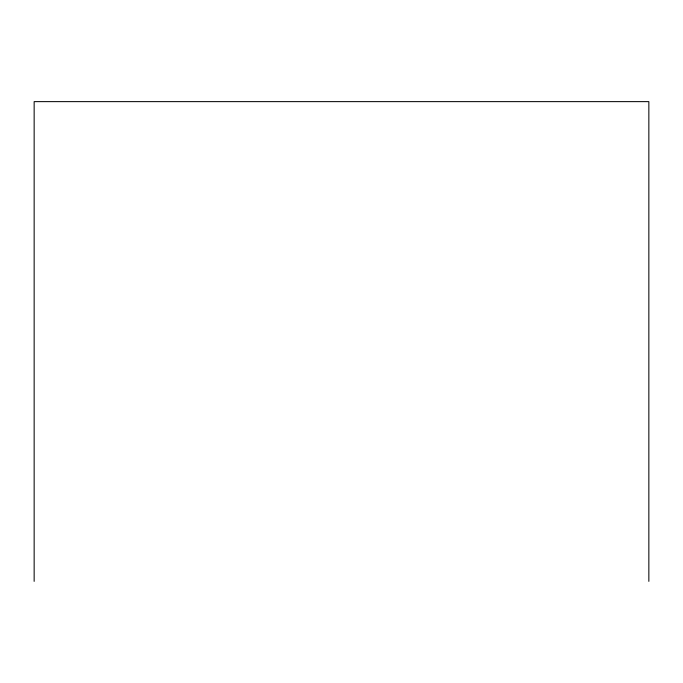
<?xml version="1.0" encoding="UTF-8"?>
<svg xmlns="http://www.w3.org/2000/svg" width="683" height="683" viewBox="0 0 683 683"><rect width="100%" height="100%" fill="white"/><g stroke="black" fill="none" stroke-linecap="round" stroke-linejoin="round"><path stroke-width="1.02" d="M648.85 581.37L648.85 101.63L34.15 101.63L34.15 581.37"/></g></svg>
